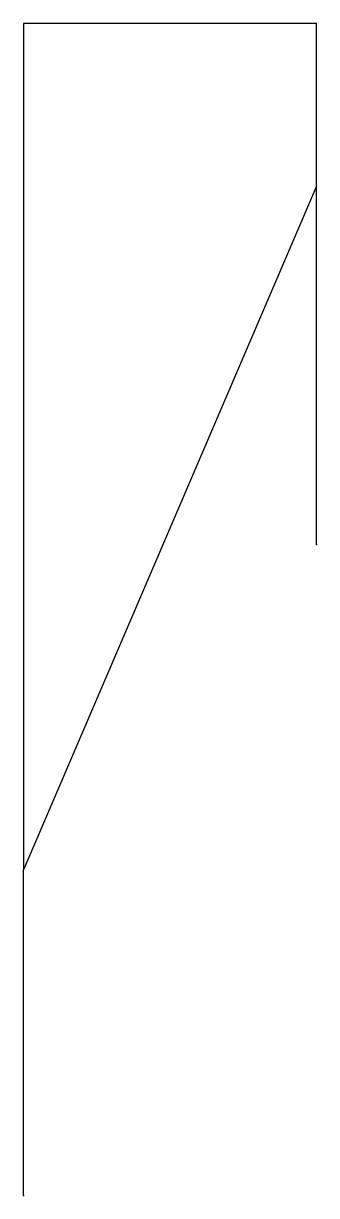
# Model space of a CAD drawing. Header units: millimetres. Extents: x -9 to 0, y -20 to 16.
import ezdxf

# ---------------------------------------------------------------- set-up
doc = ezdxf.new("R2010")
doc.units = ezdxf.units.MM
doc.layers.get('0').update_dxf_attribs({"linetype": 'CONTINUOUS'})

msp = doc.modelspace()

# ---------------------------------------------------------------- linework, layer by layer
for p, q in [((0, 16), (-9, 16)), ((-9, 16), (-9, -10)), ((0, 11), (0, 16)), ((0, 0), (0, 13.5)), ((0, 11), (-9, -10)), ((-9, -20), (-9, -10))]:
    msp.add_line(p, q)
for p in [(0, 0), (-9, -20)]:
    msp.add_point(p)

doc.saveas('drawing.dxf')
